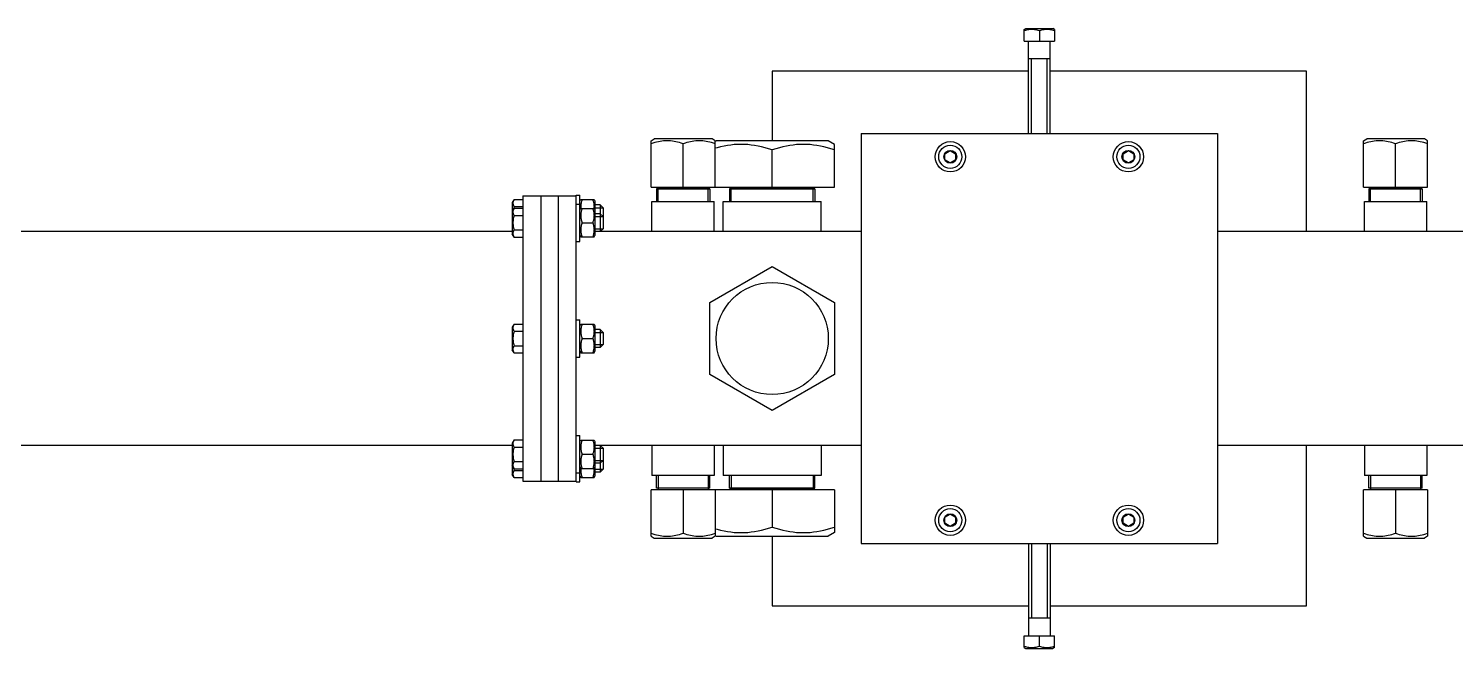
# Model space of a CAD drawing. Header units: millimetres. Extents: x 0 to 1189, y 0 to 841.
# Drawn here: x 437.6 to 517.7, y 466 to 500.8 of the extents above; entities that cross this region are included whole.
import ezdxf

# ---------------------------------------------------------------- set-up
doc = ezdxf.new("R2010")
doc.units = ezdxf.units.MM
doc.header["$LTSCALE"] = 65.395
doc.layers.get('0').update_dxf_attribs({"linetype": 'CONTINUOUS'})
doc.layers.add('ALL_AXIS', color=7, linetype='CONTINUOUS')
doc.layers.add('ALL_CHAMFER', color=7, linetype='CONTINUOUS')

msp = doc.modelspace()

# ---------------------------------------------------------------- linework, layer by layer
at = {"color": 7, "linetype": 'CONTINUOUS'}
for p, q in [((493.4681797, 500.1002227), (493.4681797, 500.7511293)), ((493.4681797, 500.1002227), (495.1681797, 500.1002227)), ((494.3181797, 500.675229), (494.3181797, 500.1002227)), ((495.1681797, 500.7511293), (495.1681797, 500.1002227)), ((479.3181797, 498.4002227), (479.3181797, 494.5002227)), ((493.7181797, 498.4002227), (479.3181797, 498.4002227)), ((494.9181797, 499.1002227), (493.7181797, 499.1002227)), ((509.3181797, 498.4002227), (494.9181797, 498.4002227)), ((509.3181797, 489.4002227), (509.3181797, 498.4002227)), ((484.3181797, 494.9002227), (484.3181797, 471.9002227)), ((484.3181797, 494.9002227), (504.3181797, 494.9002227)), ((504.3181797, 494.9002227), (504.3181797, 471.9002227)), ((489.0181797, 493.7734278), (489.3181797, 493.9466328)), ((489.0181797, 493.4270176), (489.0181797, 493.7734278)), ((489.3181797, 493.9466328), (489.6181797, 493.7734278)), ((489.6181797, 493.7734278), (489.6181797, 493.4270176)), ((499.0181797, 493.7734278), (499.3181797, 493.9466328)), ((499.0181797, 493.4270176), (499.0181797, 493.7734278)), ((499.3181797, 493.9466328), (499.6181797, 493.7734278)), ((499.6181797, 493.7734278), (499.6181797, 493.4270176)), ((489.3181797, 493.2538125), (489.0181797, 493.4270176)), ((489.6181797, 493.4270176), (489.3181797, 493.2538125)), ((499.3181797, 493.2538125), (499.0181797, 493.4270176)), ((499.6181797, 493.4270176), (499.3181797, 493.2538125)), ((464.8211157, 491.2085131), (464.7181797, 491.0302227)), ((464.8211157, 491.2085131), (465.3181797, 491.2085131)), ((465.3181797, 491.4002227), (465.3181797, 475.4002227)), ((465.3181797, 491.4002227), (468.3181797, 491.4002227)), ((466.3181797, 491.4002227), (466.3181797, 475.4002227)), ((467.3181797, 475.4002227), (467.3181797, 491.4002227)), ((468.3181797, 490.2200588), (468.3181797, 491.4002227)), ((468.5181797, 491.1202227), (468.5643677, 491.2002227)), ((468.5643677, 491.2002227), (469.3119916, 491.2002227)), ((469.3119875, 491.2002299), (469.3581797, 491.1202227)), ((472.5181797, 491.9002227), (482.8181797, 491.9002227)), ((475.8181797, 491.8002227), (472.8181797, 491.8002227)), ((481.7181797, 491.8002227), (476.9181797, 491.8002227)), ((512.5181797, 491.9002227), (516.1181797, 491.9002227)), ((515.8181797, 491.8002227), (512.8181797, 491.8002227)), ((464.8211157, 490.7085131), (464.7181797, 490.5302227)), ((464.8211157, 490.8043679), (465.3181797, 490.8043679)), ((464.8211157, 490.7085131), (465.3181797, 490.7085131)), ((468.5181797, 490.6202227), (468.5643677, 490.7002227)), ((468.5643677, 490.7002227), (469.3119916, 490.7002227)), ((468.5689768, 490.702102), (468.5691308, 490.7007759)), ((469.3119875, 490.7002299), (469.3581797, 490.6202227)), ((469.3581797, 491.1202171), (469.3581797, 489.1802282)), ((469.8181797, 490.7402227), (469.8181797, 489.5602227)), ((464.8211157, 490.3043679), (465.3181797, 490.3043679)), ((468.3181797, 483.7200588), (468.3181797, 489.5803865)), ((468.6358208, 489.9002227), (469.2405385, 489.9002227)), ((464.7181797, 489.4002227), (319.6581797, 489.4002227)), ((464.8211157, 489.0919323), (464.7181797, 489.2702227)), ((464.8211157, 489.4960775), (465.3181797, 489.4960775)), ((464.8211157, 489.0919323), (465.3181797, 489.0919323)), ((468.5181797, 489.1802227), (468.5643677, 489.1002227)), ((468.5643677, 489.1002227), (469.3119916, 489.1002227)), ((469.3119875, 489.1002155), (469.3581797, 489.1802227)), ((484.3181797, 489.4002227), (469.6581797, 489.4002227)), ((614.7181797, 489.4002227), (504.3181797, 489.4002227)), ((464.8211157, 484.2085131), (464.7181797, 484.0302227)), ((464.8211157, 484.2085131), (465.3181797, 484.2085131)), ((468.5181797, 484.1202227), (468.5643677, 484.2002227)), ((468.5643677, 484.2002227), (469.3119916, 484.2002227)), ((469.3119875, 484.2002299), (469.3581797, 484.1202227)), ((469.3581797, 484.1202171), (469.3581797, 482.6802282)), ((464.8211157, 483.8043679), (465.3181797, 483.8043679)), ((468.6358208, 483.4002227), (469.2405385, 483.4002227)), ((469.8181797, 483.7402227), (469.8181797, 483.0602227)), ((464.8211157, 482.5919323), (464.7181797, 482.7702227)), ((464.8211157, 482.9960775), (465.3181797, 482.9960775)), ((464.8211157, 482.5919323), (465.3181797, 482.5919323)), ((468.3181797, 477.2200588), (468.3181797, 483.0803865)), ((468.5181797, 482.6802227), (468.5643677, 482.6002227)), ((468.5643677, 482.6002227), (469.3119916, 482.6002227)), ((469.3119875, 482.6002155), (469.3581797, 482.6802227)), ((464.8211157, 477.7085131), (464.7181797, 477.5302227)), ((464.8211157, 477.7085131), (465.3181797, 477.7085131)), ((468.5181797, 477.6202227), (468.5643677, 477.7002227)), ((468.5643677, 477.7002227), (469.3119916, 477.7002227)), ((469.3119875, 477.7002299), (469.3581797, 477.6202227)), ((469.3581797, 477.6202171), (469.3581797, 475.6802282)), ((464.7181797, 477.4002227), (319.6581797, 477.4002227)), ((464.8211157, 477.3043679), (465.3181797, 477.3043679)), ((468.6358208, 476.9002227), (469.2405385, 476.9002227)), ((484.3181797, 477.4002227), (469.6581797, 477.4002227)), ((469.8181797, 477.2402227), (469.8181797, 476.0602227)), ((614.7181797, 477.4002227), (504.3181797, 477.4002227)), ((509.3181797, 468.4002227), (509.3181797, 477.4002227)), ((464.8211157, 476.0919323), (464.7181797, 476.2702227)), ((464.8211157, 476.4960775), (465.3181797, 476.4960775)), ((464.8211157, 476.0919323), (465.3181797, 476.0919323)), ((464.8211157, 475.9960775), (465.3181797, 475.9960775)), ((468.3181797, 475.4002227), (468.3181797, 476.5803865)), ((468.5181797, 476.1802227), (468.5643677, 476.1002227)), ((468.5643677, 476.1002227), (469.3119916, 476.1002227)), ((468.569134, 476.0996698), (468.5689631, 476.098197)), ((469.3119875, 476.1002155), (469.3581797, 476.1802227)), ((464.8211157, 475.5919323), (464.7181797, 475.7702227)), ((464.8211157, 475.5919323), (465.3181797, 475.5919323)), ((465.3181797, 475.4002227), (468.3181797, 475.4002227)), ((468.5181797, 475.6802227), (468.5643677, 475.6002227)), ((468.5643677, 475.6002227), (469.3119916, 475.6002227)), ((469.3119875, 475.6002155), (469.3581797, 475.6802227)), ((482.8181797, 474.9002227), (472.5181797, 474.9002227)), ((475.8181797, 475.0002227), (472.8181797, 475.0002227)), ((476.9181797, 475.0002227), (481.7181797, 475.0002227)), ((516.1181797, 474.9002227), (512.5181797, 474.9002227)), ((515.8181797, 475.0002227), (512.8181797, 475.0002227)), ((489.0181797, 473.3734278), (489.3181797, 473.5466328)), ((489.3181797, 473.5466328), (489.6181797, 473.3734278)), ((499.0181797, 473.3734278), (499.3181797, 473.5466328)), ((499.3181797, 473.5466328), (499.6181797, 473.3734278)), ((489.0181797, 473.0270176), (489.0181797, 473.3734278)), ((489.3181797, 472.8538125), (489.0181797, 473.0270176)), ((489.6181797, 473.0270176), (489.3181797, 472.8538125)), ((489.6181797, 473.3734278), (489.6181797, 473.0270176)), ((499.0181797, 473.0270176), (499.0181797, 473.3734278)), ((499.3181797, 472.8538125), (499.0181797, 473.0270176)), ((499.6181797, 473.0270176), (499.3181797, 472.8538125)), ((499.6181797, 473.3734278), (499.6181797, 473.0270176)), ((479.3181797, 472.3002227), (479.3181797, 468.4002227)), ((484.3181797, 471.9002227), (504.3181797, 471.9002227)), ((479.3181797, 468.4002227), (493.7181797, 468.4002227)), ((494.9181797, 468.4002227), (509.3181797, 468.4002227)), ((494.9181797, 467.7002227), (493.7181797, 467.7002227)), ((493.4681797, 466.049316), (493.4681797, 466.7002227)), ((493.4681797, 466.7002227), (495.1681797, 466.7002227)), ((494.3181797, 466.1252164), (494.3181797, 466.7002227)), ((495.1681797, 466.049316), (495.1681797, 466.7002227))]:
    msp.add_line(p, q, dxfattribs=at)
at = {"color": 2, "linetype": 'CONTINUOUS'}
for p, q in [((493.8781797, 494.9002227), (493.8781797, 499.1002227)), ((494.7581797, 494.9002227), (494.7581797, 499.1002227)), ((472.9181797, 491.1002227), (472.9181797, 491.8002227)), ((475.7181797, 491.1002227), (475.7181797, 491.8002227)), ((477.0181797, 491.1002227), (477.0181797, 491.8002227)), ((481.6181797, 491.1002227), (481.6181797, 491.8002227)), ((512.9181797, 491.1002227), (512.9181797, 491.8002227)), ((515.7181797, 491.1002227), (515.7181797, 491.8002227)), ((469.3581797, 490.7402227), (469.8181797, 490.7402227)), ((469.3581797, 490.2402227), (469.8181797, 490.2402227)), ((469.3581797, 489.5602227), (469.8181797, 489.5602227)), ((469.3581797, 483.7402227), (469.8181797, 483.7402227)), ((469.3581797, 483.0602227), (469.8181797, 483.0602227)), ((469.3581797, 477.2402227), (469.8181797, 477.2402227)), ((469.3581797, 476.5602227), (469.8181797, 476.5602227)), ((469.3581797, 476.0602227), (469.8181797, 476.0602227)), ((472.9181797, 475.7002227), (472.9181797, 475.0002227)), ((475.7181797, 475.7002227), (475.7181797, 475.0002227)), ((477.0181797, 475.7002227), (477.0181797, 475.0002227)), ((481.6181797, 475.7002227), (481.6181797, 475.0002227)), ((512.9181797, 475.7002227), (512.9181797, 475.0002227)), ((515.7181797, 475.7002227), (515.7181797, 475.0002227)), ((493.8781797, 471.9002227), (493.8781797, 467.7002227)), ((494.7581797, 471.9002227), (494.7581797, 467.7002227))]:
    msp.add_line(p, q, dxfattribs=at)
at = {"color": 7, "linetype": 'CONTINUOUS'}
for points in [[(494.3181797, 500.675229), (494.2548137, 500.6951677), (494.1926651, 500.7120879), (494.1319435, 500.7259924), (494.0720198, 500.7368725), (494.0123442, 500.7447517), (493.9528872, 500.7495362), (493.8934363, 500.7511294), (493.8339902, 500.749564), (493.7745569, 500.7448107), (493.7148961, 500.73696), (493.6549688, 500.7261082), (493.5941783, 500.7122094), (493.5318391, 500.6952479), (493.4681797, 500.675229)], [(495.1681797, 500.675229), (495.1048227, 500.695165), (495.0426834, 500.7120833), (494.9819834, 500.725986), (494.9220577, 500.7368666), (494.8623174, 500.7447541), (494.8027554, 500.7495433), (494.743162, 500.7511279), (494.6835571, 500.7495408), (494.6239581, 500.7447446), (494.5641632, 500.7368448), (494.5041449, 500.7259347), (494.4433985, 500.7120136), (494.3813458, 500.6951154), (494.3181797, 500.675229)], [(464.8211157, 491.2085131), (464.8065954, 491.1820544), (464.7939925, 491.1561031), (464.7833146, 491.1307405), (464.7745393, 491.1057224), (464.7676249, 491.0808415), (464.7626368, 491.0560687), (464.7596213, 491.0313013), (464.7585942, 491.0065526), (464.7596023, 490.9818084), (464.7625986, 490.9570484), (464.7675658, 490.932284), (464.7744611, 490.9074068), (464.783216, 490.8823912), (464.793891, 490.8570016), (464.806529, 490.8309633), (464.8211157, 490.8043679)], [(468.6358208, 491.2002227), (468.6191736, 491.1476578), (468.6047446, 491.0961787), (468.5925493, 491.0459681), (468.5825412, 490.9964779), (468.5746517, 490.9472343), (468.5689631, 490.898197), (468.5655287, 490.8491566), (468.5643677, 490.8001458), (468.5655358, 490.7511369), (468.5689768, 490.702102)], [(469.2405385, 491.2002227), (469.2540107, 491.1581262), (469.2660632, 491.116777), (469.2766839, 491.0762725), (469.2859091, 491.0363208), (469.293782, 490.9966907), (469.3002698, 490.9572976), (469.3053652, 490.9179846), (469.3090352, 490.8787378), (469.3112458, 490.839486), (469.3119916, 490.8002439), (469.3112475, 490.7610049), (469.3090392, 490.7217611), (469.3070694, 490.7006827)], [(464.8211157, 490.7085131), (464.8065954, 490.6820544), (464.7939925, 490.6561031), (464.7833146, 490.6307405), (464.7745393, 490.6057224), (464.7676249, 490.5808415), (464.7626368, 490.5560687), (464.7596213, 490.5313013), (464.7585942, 490.5065526), (464.7596023, 490.4818084), (464.7625986, 490.4570484), (464.7675658, 490.432284), (464.7744611, 490.4074068), (464.783216, 490.3823912), (464.793891, 490.3570016), (464.806529, 490.3309633), (464.8211157, 490.3043679)], [(464.8211157, 490.8043679), (464.8046263, 490.7438053), (464.790663, 490.6845607), (464.7819791, 490.6407265)], [(468.6358208, 490.7002227), (468.6191736, 490.6476578), (468.6047446, 490.5961787), (468.5925493, 490.5459681), (468.5825412, 490.4964779), (468.5746517, 490.4472343), (468.5689631, 490.398197), (468.5655287, 490.3491566), (468.5643677, 490.3001458), (468.5655358, 490.2511369), (468.5689768, 490.202102), (468.574671, 490.1530723), (468.5825639, 490.1038429), (468.5925708, 490.0543794), (468.6047618, 490.0042011), (468.6191836, 489.952754), (468.6358208, 489.9002227)], [(469.2405385, 490.7002227), (469.2540107, 490.6581262), (469.2660632, 490.616777), (469.2766839, 490.5762725), (469.2859091, 490.5363208), (469.293782, 490.4966907), (469.3002698, 490.4572976), (469.3053652, 490.4179846), (469.3090352, 490.3787378), (469.3112458, 490.339486), (469.3119916, 490.3002439), (469.3112475, 490.2610049), (469.3090392, 490.2217611), (469.3053727, 490.1825269), (469.3002818, 490.1432288), (469.2937992, 490.1038497), (469.2859327, 490.0642346), (469.2767191, 490.0243114), (469.2661034, 489.9838136), (469.2540379, 489.9424144), (469.2405385, 489.9002227)], [(464.8211157, 490.3043679), (464.8046263, 490.2438053), (464.790663, 490.1845607), (464.7792356, 490.1268785), (464.7703148, 490.0700256), (464.7638436, 490.0133451), (464.7599146, 489.9568531), (464.7586103, 489.9003409), (464.7599037, 489.8438263), (464.7638221, 489.7873298), (464.7702857, 489.7306338), (464.7792046, 489.6737431), (464.7906358, 489.6160099), (464.8046096, 489.5567072), (464.8211157, 489.4960775)], [(468.6358208, 489.9002227), (468.6191736, 489.8476578), (468.6047446, 489.7961787), (468.5925493, 489.7459681), (468.5825412, 489.6964779), (468.5746517, 489.6472343), (468.5689631, 489.598197), (468.5655287, 489.5491566), (468.5643677, 489.5001458), (468.5655358, 489.4511369), (468.5689768, 489.402102), (468.574671, 489.3530723), (468.5825639, 489.3038429), (468.5925708, 489.2543794), (468.6047618, 489.2042011), (468.6191836, 489.152754), (468.6358208, 489.1002227)], [(469.2405385, 489.9002227), (469.2554423, 489.8534309), (469.2685871, 489.8075557), (469.2799567, 489.7627361), (469.2895997, 489.7185546), (469.2975785, 489.6746618), (469.303836, 489.6309926), (469.3083479, 489.5873633), (469.3110798, 489.5437791), (469.3119838, 489.5001783), (469.3110761, 489.456578), (469.3083406, 489.4129948), (469.3038256, 489.3693686), (469.2975658, 489.3257061), (469.2895864, 489.281824), (469.279945, 489.2376591), (469.2685785, 489.1928579), (469.2554375, 489.146999), (469.2405385, 489.1002227)], [(464.8211157, 489.4960775), (464.8065467, 489.4695174), (464.7939197, 489.443507), (464.7832483, 489.4181383), (464.7744916, 489.3931354), (464.7675898, 489.3682607), (464.762614, 489.3434925), (464.7596097, 489.3187263), (464.7585942, 489.2939734), (464.7596156, 489.2692147), (464.7626271, 489.2444363), (464.767613, 489.2196529), (464.7745279, 489.1947593), (464.7833092, 489.1697206), (464.7939933, 489.1443406), (464.8065974, 489.1183852), (464.8211157, 489.0919323)], [(464.8211157, 484.2085131), (464.8065954, 484.1820544), (464.7939925, 484.1561031), (464.7833146, 484.1307405), (464.7745393, 484.1057224), (464.7676249, 484.0808415), (464.7626368, 484.0560687), (464.7596213, 484.0313013), (464.7585942, 484.0065526), (464.7596023, 483.9818084), (464.7625986, 483.9570484), (464.7675658, 483.932284), (464.7744611, 483.9074068), (464.783216, 483.8823912), (464.793891, 483.8570016), (464.806529, 483.8309633), (464.8211157, 483.8043679)], [(468.6358208, 484.2002227), (468.6191736, 484.1476578), (468.6047446, 484.0961787), (468.5925493, 484.0459681), (468.5825412, 483.9964779), (468.5746517, 483.9472343), (468.5689631, 483.898197), (468.5655287, 483.8491566), (468.5643677, 483.8001458), (468.5655358, 483.7511369), (468.5689768, 483.702102), (468.574671, 483.6530723), (468.5825639, 483.6038429), (468.5925708, 483.5543794), (468.6047618, 483.5042011), (468.6191836, 483.452754), (468.6358208, 483.4002227)], [(469.2405385, 484.2002227), (469.2540107, 484.1581262), (469.2660632, 484.116777), (469.2766839, 484.0762725), (469.2859091, 484.0363208), (469.293782, 483.9966907), (469.3002698, 483.9572976), (469.3053652, 483.9179846), (469.3090352, 483.8787378), (469.3112458, 483.839486), (469.3119916, 483.8002439), (469.3112475, 483.7610049), (469.3090392, 483.7217611), (469.3053727, 483.6825269), (469.3002818, 483.6432288), (469.2937992, 483.6038497), (469.2859327, 483.5642346), (469.2767191, 483.5243114), (469.2661034, 483.4838136), (469.2540379, 483.4424144), (469.2405385, 483.4002227)], [(464.8211157, 483.8043679), (464.8046263, 483.7438053), (464.790663, 483.6845607), (464.7792356, 483.6268785), (464.7703148, 483.5700256), (464.7638436, 483.5133451), (464.7599146, 483.4568531), (464.7586103, 483.4003409), (464.7599037, 483.3438263), (464.7638221, 483.2873298), (464.7702857, 483.2306338), (464.7792046, 483.1737431), (464.7906358, 483.1160099), (464.8046096, 483.0567072), (464.8211157, 482.9960775)], [(468.6358208, 483.4002227), (468.6191736, 483.3476578), (468.6047446, 483.2961787), (468.5925493, 483.2459681), (468.5825412, 483.1964779), (468.5746517, 483.1472343), (468.5689631, 483.098197), (468.5655287, 483.0491566), (468.5643677, 483.0001458), (468.5655358, 482.9511369), (468.5689768, 482.902102), (468.574671, 482.8530723), (468.5825639, 482.8038429), (468.5925708, 482.7543794), (468.6047618, 482.7042011), (468.6191836, 482.652754), (468.6358208, 482.6002227)], [(469.2405385, 483.4002227), (469.2554423, 483.3534309), (469.2685871, 483.3075557), (469.2799567, 483.2627361), (469.2895997, 483.2185546), (469.2975785, 483.1746618), (469.303836, 483.1309926), (469.3083479, 483.0873633), (469.3110798, 483.0437791), (469.3119838, 483.0001783), (469.3110761, 482.956578), (469.3083406, 482.9129948), (469.3038256, 482.8693686), (469.2975658, 482.8257061), (469.2895864, 482.781824), (469.279945, 482.7376591), (469.2685785, 482.6928579), (469.2554375, 482.646999), (469.2405385, 482.6002227)], [(464.8211157, 482.9960775), (464.8065467, 482.9695174), (464.7939197, 482.943507), (464.7832483, 482.9181383), (464.7744916, 482.8931354), (464.7675898, 482.8682607), (464.762614, 482.8434925), (464.7596097, 482.8187263), (464.7585942, 482.7939734), (464.7596156, 482.7692147), (464.7626271, 482.7444363), (464.767613, 482.7196529), (464.7745279, 482.6947593), (464.7833092, 482.6697206), (464.7939933, 482.6443406), (464.8065974, 482.6183852), (464.8211157, 482.5919323)], [(464.8211157, 477.7085131), (464.8065954, 477.6820544), (464.7939925, 477.6561031), (464.7833146, 477.6307405), (464.7745393, 477.6057224), (464.7676249, 477.5808415), (464.7626368, 477.5560687), (464.7596213, 477.5313013), (464.7585942, 477.5065526), (464.7596023, 477.4818084), (464.7625986, 477.4570484), (464.7675658, 477.432284), (464.7744611, 477.4074068), (464.783216, 477.3823912), (464.793891, 477.3570016), (464.806529, 477.3309633), (464.8211157, 477.3043679)], [(468.6358208, 477.7002227), (468.6191736, 477.6476578), (468.6047446, 477.5961787), (468.5925493, 477.5459681), (468.5825412, 477.4964779), (468.5746517, 477.4472343), (468.5689631, 477.398197), (468.5655287, 477.3491566), (468.5643677, 477.3001458), (468.5655358, 477.2511369), (468.5689768, 477.202102), (468.574671, 477.1530723), (468.5825639, 477.1038429), (468.5925708, 477.0543794), (468.6047618, 477.0042011), (468.6191836, 476.952754), (468.6358208, 476.9002227)], [(469.2405385, 477.7002227), (469.2540107, 477.6581262), (469.2660632, 477.616777), (469.2766839, 477.5762725), (469.2859091, 477.5363208), (469.293782, 477.4966907), (469.3002698, 477.4572976), (469.3053652, 477.4179846), (469.3090352, 477.3787378), (469.3112458, 477.339486), (469.3119916, 477.3002439), (469.3112475, 477.2610049), (469.3090392, 477.2217611), (469.3053727, 477.1825269), (469.3002818, 477.1432288), (469.2937992, 477.1038497), (469.2859327, 477.0642346), (469.2767191, 477.0243114), (469.2661034, 476.9838136), (469.2540379, 476.9424144), (469.2405385, 476.9002227)], [(464.8211157, 477.3043679), (464.8046263, 477.2438053), (464.790663, 477.1845607), (464.7792356, 477.1268785), (464.7703148, 477.0700256), (464.7638436, 477.0133451), (464.7599146, 476.9568531), (464.7586103, 476.9003409), (464.7599037, 476.8438263), (464.7638221, 476.7873298), (464.7702857, 476.7306338), (464.7792046, 476.6737431), (464.7906358, 476.6160099), (464.8046096, 476.5567072), (464.8211157, 476.4960775)], [(468.6358208, 476.9002227), (468.6191736, 476.8476578), (468.6047446, 476.7961787), (468.5925493, 476.7459681), (468.5825412, 476.6964779), (468.5746517, 476.6472343), (468.5689631, 476.598197), (468.5655287, 476.5491566), (468.5643677, 476.5001458), (468.5655358, 476.4511369), (468.5689768, 476.402102), (468.574671, 476.3530723), (468.5825639, 476.3038429), (468.5925708, 476.2543794), (468.6047618, 476.2042011), (468.6191836, 476.152754), (468.6358208, 476.1002227)], [(469.2405385, 476.9002227), (469.2554423, 476.8534309), (469.2685871, 476.8075557), (469.2799567, 476.7627361), (469.2895997, 476.7185546), (469.2975785, 476.6746618), (469.303836, 476.6309926), (469.3083479, 476.5873633), (469.3110798, 476.5437791), (469.3119838, 476.5001783), (469.3110761, 476.456578), (469.3083406, 476.4129948), (469.3038256, 476.3693686), (469.2975658, 476.3257061), (469.2895864, 476.281824), (469.279945, 476.2376591), (469.2685785, 476.1928579), (469.2554375, 476.146999), (469.2405385, 476.1002227)], [(464.8211157, 476.4960775), (464.8065467, 476.4695174), (464.7939197, 476.443507), (464.7832483, 476.4181383), (464.7744916, 476.3931354), (464.7675898, 476.3682607), (464.762614, 476.3434925), (464.7596097, 476.3187263), (464.7585942, 476.2939734), (464.7596156, 476.2692147), (464.7626271, 476.2444363), (464.767613, 476.2196529), (464.7745279, 476.1947593), (464.7833092, 476.1697206), (464.7939933, 476.1443406), (464.8065974, 476.1183852), (464.8211157, 476.0919323)], [(464.8211157, 475.9960775), (464.8065467, 475.9695174), (464.7939197, 475.943507), (464.7832483, 475.9181383), (464.7744916, 475.8931354), (464.7675898, 475.8682607), (464.762614, 475.8434925), (464.7596097, 475.8187263), (464.7585942, 475.7939734), (464.7596156, 475.7692147), (464.7626271, 475.7444363), (464.767613, 475.7196529), (464.7745279, 475.6947593), (464.7833092, 475.6697206), (464.7939933, 475.6443406), (464.8065974, 475.6183852), (464.8211157, 475.5919323)], [(464.7819827, 476.1597126), (464.7906358, 476.1160099), (464.8046096, 476.0567072), (464.8211157, 475.9960775)], [(468.5689631, 476.098197), (468.5655287, 476.0491566), (468.5643677, 476.0001458), (468.5655358, 475.9511369), (468.5689768, 475.902102), (468.574671, 475.8530723), (468.5825639, 475.8038429), (468.5925708, 475.7543794), (468.6047618, 475.7042011), (468.6191836, 475.652754), (468.6358208, 475.6002227)], [(469.3070714, 476.0997071), (469.3083479, 476.0873633), (469.3110798, 476.0437791), (469.3119838, 476.0001783), (469.3110761, 475.956578), (469.3083406, 475.9129948), (469.3038256, 475.8693686), (469.2975658, 475.8257061), (469.2895864, 475.781824), (469.279945, 475.7376591), (469.2685785, 475.6928579), (469.2554375, 475.646999), (469.2405385, 475.6002227)], [(493.4681797, 466.1252164), (493.5315366, 466.1052803), (493.593676, 466.088362), (493.6543759, 466.0744593), (493.7143017, 466.0635788), (493.774042, 466.0556913), (493.8336039, 466.050902), (493.8931973, 466.0493175), (493.9528022, 466.0509045), (494.0124013, 466.0557008), (494.0721961, 466.0636006), (494.1322144, 466.0745107), (494.1929609, 466.0884318), (494.2550135, 466.1053299), (494.3181797, 466.1252164)], [(494.3181797, 466.1252164), (494.3815456, 466.1052776), (494.4436943, 466.0883574), (494.5044158, 466.0744529), (494.5643396, 466.0635728), (494.6240151, 466.0556937), (494.6834721, 466.0509091), (494.742923, 466.049316), (494.8023691, 466.0508813), (494.8618024, 466.0556347), (494.9214632, 466.0634854), (494.9813906, 466.0743371), (495.042181, 466.0882359), (495.1045202, 466.1051974), (495.1681797, 466.1252164)]]:
    msp.add_lwpolyline(points, dxfattribs=at)
for centre in [(489.3181797, 493.6002227), (499.3181797, 493.6002227), (489.3181797, 473.2002227), (499.3181797, 473.2002227)]:
    msp.add_circle(centre, 0.36, dxfattribs=at)
at = {"layer": 'ALL_AXIS', "color": 7, "linetype": 'CONTINUOUS'}
for p, q in [((493.4654135, 500.7495509), (493.5531797, 500.8002227)), ((493.5531797, 500.8002227), (495.0831797, 500.8002227)), ((495.1709458, 500.7495509), (495.0831797, 500.8002227)), ((493.7181797, 494.9002227), (493.7181797, 500.1002227)), ((494.9181797, 494.9002227), (494.9181797, 500.1002227)), ((472.5181797, 494.4962996), (472.6981797, 494.6002227)), ((472.5181797, 491.9002227), (472.5181797, 494.4962996)), ((475.9381797, 494.6002227), (472.6981797, 494.6002227)), ((476.1181797, 494.4962996), (475.9381797, 494.6002227)), ((476.1181797, 494.4713552), (476.1681797, 494.5002227)), ((476.1181797, 491.9002227), (476.1181797, 494.4962996)), ((482.4681797, 494.5002227), (476.1681797, 494.5002227)), ((482.8181797, 494.2981501), (482.4681797, 494.5002227)), ((512.5181797, 494.4962996), (512.6981797, 494.6002227)), ((512.5181797, 491.9002227), (512.5181797, 494.4962996)), ((515.9381797, 494.6002227), (512.6981797, 494.6002227)), ((516.1181797, 494.4962996), (515.9381797, 494.6002227)), ((516.1181797, 491.9002227), (516.1181797, 494.4962996)), ((474.3181797, 491.9002227), (474.3181797, 494.3355301)), ((479.3181797, 491.9002227), (479.3181797, 493.9855427)), ((482.8181797, 491.9002227), (482.8181797, 494.2981501)), ((514.3181797, 491.9002227), (514.3181797, 494.3355301)), ((464.8211157, 491.2085131), (464.7181797, 491.0302227)), ((468.3181797, 491.3657254), (468.3181797, 491.4502227)), ((468.3181797, 491.4502227), (468.5181797, 491.4502227)), ((468.5181797, 488.8502227), (468.5181797, 491.4502227)), ((468.5181797, 491.1202227), (468.5643677, 491.2002227)), ((472.8181797, 491.8002227), (472.8181797, 491.1002227)), ((472.8181797, 491.8002227), (475.8181797, 491.8002227)), ((472.9181797, 491.8002227), (472.9181797, 491.9002227)), ((475.7181797, 491.8002227), (475.7181797, 491.9002227)), ((475.8181797, 491.8002227), (475.8181797, 491.1002227)), ((476.9181797, 491.8002227), (476.9181797, 491.1002227)), ((476.9181797, 491.8002227), (481.7181797, 491.8002227)), ((477.0181797, 491.8002227), (477.0181797, 491.9002227)), ((481.6181797, 491.8002227), (481.6181797, 491.9002227)), ((481.7181797, 491.8002227), (481.7181797, 491.1002227)), ((512.8181797, 491.8002227), (512.8181797, 491.1002227)), ((512.8181797, 491.8002227), (515.8181797, 491.8002227)), ((512.9181797, 491.8002227), (512.9181797, 491.9002227)), ((515.7181797, 491.8002227), (515.7181797, 491.9002227)), ((515.8181797, 491.8002227), (515.8181797, 491.1002227)), ((464.7181797, 491.0302227), (464.7181797, 489.2702227)), ((464.8211157, 490.7085131), (464.7181797, 490.5302227)), ((468.3181797, 490.9502227), (468.5181797, 490.9502227)), ((468.5181797, 490.6202227), (468.5643677, 490.7002227)), ((469.6581797, 490.9002227), (469.3581797, 490.9002227)), ((469.6581797, 490.4002227), (469.3581797, 490.4002227)), ((472.5681797, 489.4002227), (472.5681797, 491.1002227)), ((472.5681797, 491.1002227), (476.0681797, 491.1002227)), ((476.0681797, 489.4002227), (476.0681797, 491.1002227)), ((476.5681797, 489.4002227), (476.5681797, 491.1002227)), ((476.5681797, 491.1002227), (482.0681797, 491.1002227)), ((482.0681797, 489.4002227), (482.0681797, 491.1002227)), ((512.5681797, 489.4002227), (512.5681797, 491.1002227)), ((512.5681797, 491.1002227), (516.0681797, 491.1002227)), ((516.0681797, 489.4002227), (516.0681797, 491.1002227)), ((468.3181797, 489.5803865), (468.3181797, 490.2200588)), ((464.8211157, 489.0919323), (464.7181797, 489.2702227)), ((468.3181797, 488.8502227), (468.5181797, 488.8502227)), ((468.5181797, 489.1802227), (468.5643677, 489.1002227)), ((469.6581797, 489.4002227), (469.3581797, 489.4002227)), ((475.8181797, 485.4209486), (479.3181797, 487.4416746)), ((479.3181797, 487.4416746), (482.8181797, 485.4209486)), ((475.8181797, 481.3794967), (475.8181797, 485.4209486)), ((482.8181797, 485.4209486), (482.8181797, 481.3794967)), ((464.8211157, 484.2085131), (464.7181797, 484.0302227)), ((464.7181797, 484.0302227), (464.7181797, 482.7702227)), ((468.3181797, 484.4502227), (468.5181797, 484.4502227)), ((468.5181797, 482.3502227), (468.5181797, 484.4502227)), ((468.5181797, 484.1202227), (468.5643677, 484.2002227)), ((468.3181797, 483.0803865), (468.3181797, 483.7200588)), ((469.6581797, 483.9002227), (469.3581797, 483.9002227)), ((464.8211157, 482.5919323), (464.7181797, 482.7702227)), ((468.3181797, 482.3502227), (468.5181797, 482.3502227)), ((468.5181797, 482.6802227), (468.5643677, 482.6002227)), ((469.6581797, 482.9002227), (469.3581797, 482.9002227)), ((479.3181797, 479.3587708), (475.8181797, 481.3794967)), ((482.8181797, 481.3794967), (479.3181797, 479.3587708)), ((464.8211157, 477.7085131), (464.7181797, 477.5302227)), ((468.3181797, 477.9502227), (468.5181797, 477.9502227)), ((468.5181797, 475.3502227), (468.5181797, 477.9502227)), ((468.5181797, 477.6202227), (468.5643677, 477.7002227)), ((464.7181797, 477.5302227), (464.7181797, 475.7702227)), ((468.3181797, 476.5803865), (468.3181797, 477.2200588)), ((469.6581797, 477.4002227), (469.3581797, 477.4002227)), ((472.5681797, 477.4002227), (472.5681797, 475.7002227)), ((476.0681797, 477.4002227), (476.0681797, 475.7002227)), ((476.5681797, 477.4002227), (476.5681797, 475.7002227)), ((482.0681797, 477.4002227), (482.0681797, 475.7002227)), ((512.5681797, 477.4002227), (512.5681797, 475.7002227)), ((516.0681797, 477.4002227), (516.0681797, 475.7002227)), ((464.8211157, 476.0919323), (464.7181797, 476.2702227)), ((468.5181797, 476.1802227), (468.5643677, 476.1002227)), ((469.6581797, 476.4002227), (469.3581797, 476.4002227)), ((464.8211157, 475.5919323), (464.7181797, 475.7702227)), ((468.3181797, 475.8502227), (468.5181797, 475.8502227)), ((468.3181797, 475.3502227), (468.3181797, 475.43472)), ((468.3181797, 475.3502227), (468.5181797, 475.3502227)), ((468.5181797, 475.6802227), (468.5643677, 475.6002227)), ((469.6581797, 475.9002227), (469.3581797, 475.9002227)), ((476.0681797, 475.7002227), (472.5681797, 475.7002227)), ((472.8181797, 475.0002227), (472.8181797, 475.7002227)), ((475.8181797, 475.0002227), (475.8181797, 475.7002227)), ((482.0681797, 475.7002227), (476.5681797, 475.7002227)), ((476.9181797, 475.0002227), (476.9181797, 475.7002227)), ((481.7181797, 475.0002227), (481.7181797, 475.7002227)), ((516.0681797, 475.7002227), (512.5681797, 475.7002227)), ((512.8181797, 475.0002227), (512.8181797, 475.7002227)), ((515.8181797, 475.0002227), (515.8181797, 475.7002227)), ((472.5181797, 472.3041457), (472.5181797, 474.9002227)), ((475.8181797, 475.0002227), (472.8181797, 475.0002227)), ((472.9181797, 475.0002227), (472.9181797, 474.9002227)), ((474.3181797, 474.9002227), (474.3181797, 472.4649152)), ((475.7181797, 475.0002227), (475.7181797, 474.9002227)), ((476.1181797, 474.9002227), (476.1181797, 472.3041457)), ((481.7181797, 475.0002227), (476.9181797, 475.0002227)), ((477.0181797, 475.0002227), (477.0181797, 474.9002227)), ((479.3181797, 474.9002227), (479.3181797, 472.8149027)), ((481.6181797, 475.0002227), (481.6181797, 474.9002227)), ((482.8181797, 474.9002227), (482.8181797, 472.5022953)), ((512.5181797, 472.3041457), (512.5181797, 474.9002227)), ((515.8181797, 475.0002227), (512.8181797, 475.0002227)), ((512.9181797, 475.0002227), (512.9181797, 474.9002227)), ((514.3181797, 474.9002227), (514.3181797, 472.4649152)), ((515.7181797, 475.0002227), (515.7181797, 474.9002227)), ((516.1181797, 474.9002227), (516.1181797, 472.3041457)), ((472.5181797, 472.3041457), (472.6981797, 472.2002227)), ((472.6981797, 472.2002227), (475.9381797, 472.2002227)), ((476.1181797, 472.3041457), (475.9381797, 472.2002227)), ((476.1181797, 472.3290902), (476.1681797, 472.3002227)), ((476.1681797, 472.3002227), (482.4681797, 472.3002227)), ((482.8181797, 472.5022953), (482.4681797, 472.3002227)), ((512.5181797, 472.3041457), (512.6981797, 472.2002227)), ((512.6981797, 472.2002227), (515.9381797, 472.2002227)), ((516.1181797, 472.3041457), (515.9381797, 472.2002227)), ((493.7181797, 471.9002227), (493.7181797, 466.7002227)), ((494.9181797, 471.9002227), (494.9181797, 466.7002227)), ((493.4654135, 466.0508945), (493.5531797, 466.0002227)), ((493.5531797, 466.0002227), (495.0831797, 466.0002227)), ((495.1709458, 466.0508945), (495.0831797, 466.0002227))]:
    msp.add_line(p, q, dxfattribs=at)
for points in [[(474.3181797, 494.3355301), (474.2131239, 494.3689995), (474.1100389, 494.3985421), (474.009217, 494.4241287), (473.9097813, 494.4458467), (473.811009, 494.4638145), (473.7127301, 494.4779102), (473.6145284, 494.4880775), (473.5164203, 494.4942379), (473.4182701, 494.4962819), (473.3201179, 494.4942454), (473.2220039, 494.488092), (473.1237919, 494.4779303), (473.0254996, 494.463839), (472.9267046, 494.4458721), (472.8272242, 494.4241473), (472.7263574, 494.3985521), (472.6232474, 494.3690038), (472.5181797, 494.3355301)], [(476.1181797, 494.3355301), (476.0131239, 494.3689995), (475.9100389, 494.3985421), (475.809217, 494.4241287), (475.7097813, 494.4458467), (475.611009, 494.4638145), (475.5127301, 494.4779102), (475.4145284, 494.4880775), (475.3164203, 494.4942379), (475.2182701, 494.4962819), (475.1201179, 494.4942454), (475.0220039, 494.488092), (474.9237919, 494.4779303), (474.8254996, 494.463839), (474.7267046, 494.4458721), (474.6272242, 494.4241473), (474.5263574, 494.3985521), (474.4232474, 494.3690038), (474.3181797, 494.3355301)], [(514.3181797, 494.3355301), (514.2131239, 494.3689995), (514.1100389, 494.3985421), (514.009217, 494.4241287), (513.9097813, 494.4458467), (513.811009, 494.4638145), (513.7127301, 494.4779102), (513.6145284, 494.4880775), (513.5164203, 494.4942379), (513.4182701, 494.4962819), (513.3201179, 494.4942454), (513.2220039, 494.488092), (513.1237919, 494.4779303), (513.0254996, 494.463839), (512.9267046, 494.4458721), (512.8272242, 494.4241473), (512.7263574, 494.3985521), (512.6232474, 494.3690038), (512.5181797, 494.3355301)], [(516.1181797, 494.3355301), (516.0131239, 494.3689995), (515.9100389, 494.3985421), (515.809217, 494.4241287), (515.7097813, 494.4458467), (515.611009, 494.4638145), (515.5127301, 494.4779102), (515.4145284, 494.4880775), (515.3164203, 494.4942379), (515.2182701, 494.4962819), (515.1201179, 494.4942454), (515.0220039, 494.488092), (514.9237919, 494.4779303), (514.8254996, 494.463839), (514.7267046, 494.4458721), (514.6272242, 494.4241473), (514.5263574, 494.3985521), (514.4232474, 494.3690038), (514.3181797, 494.3355301)], [(479.3181797, 493.9855427), (479.1139112, 494.0506202), (478.9134717, 494.1080631), (478.717429, 494.1578152), (478.5240799, 494.2000456), (478.3320205, 494.2349836), (478.1409205, 494.2623923), (477.9499712, 494.2821625), (477.7592041, 494.2941412), (477.5683551, 494.2981155), (477.3775021, 494.2941557), (477.1867235, 494.2821904), (476.9957538, 494.2624313), (476.8046272, 494.2350309), (476.6125235, 494.2000945), (476.4190874, 494.157851), (476.2229579, 494.1080821), (476.1181797, 494.0780558)], [(482.8181797, 493.9855427), (482.6139112, 494.0506202), (482.4134717, 494.1080631), (482.217429, 494.1578152), (482.0240799, 494.2000456), (481.8320205, 494.2349836), (481.6409205, 494.2623923), (481.4499712, 494.2821625), (481.2592041, 494.2941412), (481.0683551, 494.2981155), (480.8775021, 494.2941557), (480.6867235, 494.2821904), (480.4957538, 494.2624313), (480.3046272, 494.2350309), (480.1125235, 494.2000945), (479.9190874, 494.157851), (479.7229579, 494.1080821), (479.5224704, 494.0506283), (479.3181797, 493.9855427)], [(476.1181797, 472.72239), (476.2228876, 472.6923822), (476.4189303, 472.6426301), (476.6122795, 472.6003997), (476.8043388, 472.5654618), (476.9954388, 472.5380531), (477.1863881, 472.5182829), (477.3771553, 472.5063042), (477.5680043, 472.5023298), (477.7588572, 472.5062897), (477.9496359, 472.5182549), (478.1406055, 472.5380141), (478.3317321, 472.5654145), (478.5238359, 472.6003508), (478.7172719, 472.6425944), (478.9134014, 472.6923632), (479.113889, 472.7498171), (479.3181797, 472.8149027)], [(479.3181797, 472.8149027), (479.5224481, 472.7498252), (479.7228876, 472.6923822), (479.9189303, 472.6426301), (480.1122795, 472.6003997), (480.3043388, 472.5654618), (480.4954388, 472.5380531), (480.6863881, 472.5182829), (480.8771553, 472.5063042), (481.0680043, 472.5023298), (481.2588572, 472.5062897), (481.4496359, 472.5182549), (481.6406055, 472.5380141), (481.8317321, 472.5654145), (482.0238359, 472.6003508), (482.2172719, 472.6425944), (482.4134014, 472.6923632), (482.613889, 472.7498171), (482.8181797, 472.8149027)], [(472.5181797, 472.4649152), (472.6232355, 472.4314459), (472.7263205, 472.4019033), (472.8271423, 472.3763167), (472.926578, 472.3545986), (473.0253504, 472.3366309), (473.1236292, 472.3225352), (473.2218309, 472.3123678), (473.319939, 472.3062074), (473.4180892, 472.3041635), (473.5162414, 472.3061999), (473.6143554, 472.3123534), (473.7125674, 472.3225151), (473.8108598, 472.3366064), (473.9096547, 472.3545732), (474.0091352, 472.376298), (474.1100019, 472.4018933), (474.2131119, 472.4314415), (474.3181797, 472.4649152)], [(474.3181797, 472.4649152), (474.4232355, 472.4314459), (474.5263205, 472.4019033), (474.6271423, 472.3763167), (474.726578, 472.3545986), (474.8253504, 472.3366309), (474.9236292, 472.3225352), (475.0218309, 472.3123678), (475.119939, 472.3062074), (475.2180892, 472.3041635), (475.3162414, 472.3061999), (475.4143554, 472.3123534), (475.5125674, 472.3225151), (475.6108598, 472.3366064), (475.7096547, 472.3545732), (475.8091352, 472.376298), (475.9100019, 472.4018933), (476.0131119, 472.4314415), (476.1181797, 472.4649152)], [(512.5181797, 472.4649152), (512.6232355, 472.4314459), (512.7263205, 472.4019033), (512.8271423, 472.3763167), (512.926578, 472.3545986), (513.0253504, 472.3366309), (513.1236292, 472.3225352), (513.2218309, 472.3123678), (513.319939, 472.3062074), (513.4180892, 472.3041635), (513.5162414, 472.3061999), (513.6143554, 472.3123534), (513.7125674, 472.3225151), (513.8108598, 472.3366064), (513.9096547, 472.3545732), (514.0091352, 472.376298), (514.1100019, 472.4018933), (514.2131119, 472.4314415), (514.3181797, 472.4649152)], [(514.3181797, 472.4649152), (514.4232355, 472.4314459), (514.5263205, 472.4019033), (514.6271423, 472.3763167), (514.726578, 472.3545986), (514.8253504, 472.3366309), (514.9236292, 472.3225352), (515.0218309, 472.3123678), (515.119939, 472.3062074), (515.2180892, 472.3041635), (515.3162414, 472.3061999), (515.4143554, 472.3123534), (515.5125674, 472.3225151), (515.6108598, 472.3366064), (515.7096547, 472.3545732), (515.8091352, 472.376298), (515.9100019, 472.4018933), (516.0131119, 472.4314415), (516.1181797, 472.4649152)]]:
    msp.add_lwpolyline(points, dxfattribs=at)
for centre, radius in [((489.3181797, 493.6002227), 0.85), ((499.3181797, 493.6002227), 0.85), ((489.3181797, 493.6002227), 0.65), ((499.3181797, 493.6002227), 0.65), ((479.3181797, 483.4002227), 3.15), ((489.3181797, 473.2002227), 0.85), ((489.3181797, 473.2002227), 0.65), ((499.3181797, 473.2002227), 0.85), ((499.3181797, 473.2002227), 0.65)]:
    msp.add_circle(centre, radius, dxfattribs=at)
at = {"layer": 'ALL_CHAMFER', "color": 7, "linetype": 'CONTINUOUS'}
for p, q in [((469.6581797, 490.9002227), (469.3581797, 490.9002227)), ((469.6581797, 490.4002227), (469.3581797, 490.4002227)), ((469.6581797, 490.9002227), (469.6581797, 489.4002227)), ((469.6581797, 490.9002227), (469.8181797, 490.7402227)), ((469.6581797, 490.4002227), (469.8181797, 490.2402227)), ((469.8181797, 490.7402227), (469.8181797, 489.5602227)), ((469.6581797, 489.4002227), (469.8181797, 489.5602227)), ((469.6581797, 489.4002227), (469.3581797, 489.4002227)), ((469.6581797, 483.9002227), (469.3581797, 483.9002227)), ((469.6581797, 483.9002227), (469.6581797, 482.9002227)), ((469.6581797, 483.9002227), (469.8181797, 483.7402227)), ((469.8181797, 483.7402227), (469.8181797, 483.0602227)), ((469.6581797, 482.9002227), (469.3581797, 482.9002227)), ((469.6581797, 482.9002227), (469.8181797, 483.0602227)), ((469.6581797, 477.4002227), (469.3581797, 477.4002227)), ((469.6581797, 477.4002227), (469.6581797, 475.9002227)), ((469.6581797, 477.4002227), (469.8181797, 477.2402227)), ((469.8181797, 477.2402227), (469.8181797, 476.0602227)), ((469.6581797, 476.4002227), (469.3581797, 476.4002227)), ((469.6581797, 476.4002227), (469.8181797, 476.5602227)), ((469.6581797, 475.9002227), (469.8181797, 476.0602227)), ((469.6581797, 475.9002227), (469.3581797, 475.9002227))]:
    msp.add_line(p, q, dxfattribs=at)

doc.saveas('drawing.dxf')
